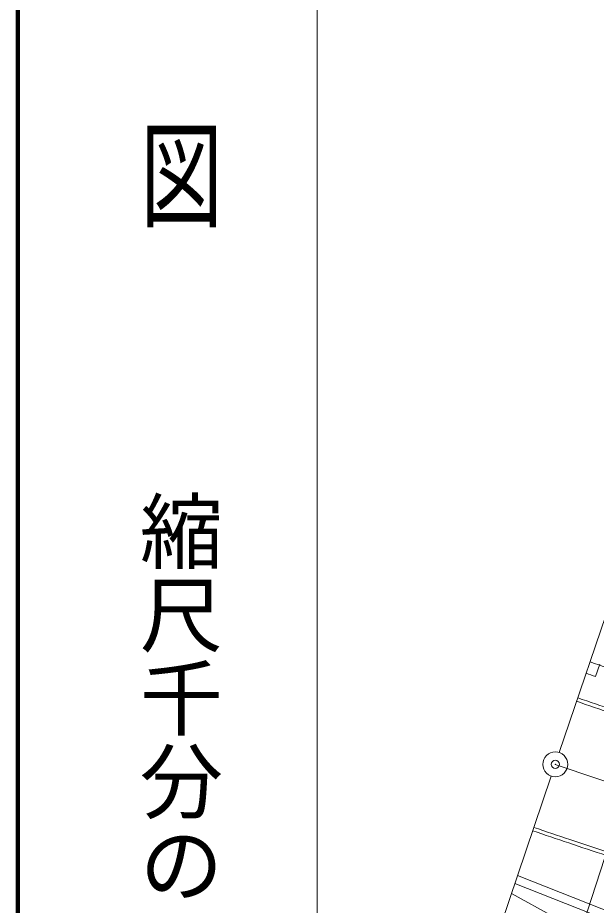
# Model space of a CAD drawing. Units: millimetres, scale not verified. Extents: x 40000 to 680000, y 20000 to 380000.
# Drawn here: x 40000 to 74791, y 266036 to 319360 of the extents above; entities that cross this region are included whole.
import ezdxf
from ezdxf.enums import TextEntityAlignment as Align

# ---------------------------------------------------------------- set-up
doc = ezdxf.new("R2010")
doc.units = ezdxf.units.MM
doc.header["$LTSCALE"] = 1000
doc.header["$PDMODE"] = 32
doc.header["$PDSIZE"] = 500
doc.linetypes.add('CHAIN', pattern=[18.5, 12, -1.5, 3.5, -1.5])
for name, color, linetype, lineweight in [('M-BGD', 7, 'Continuous', 13), ('M-BMK', 2, 'CHAIN', 13), ('M-BMK-SRVR', 3, 'Continuous', 13), ('M-STR-STRC', 7, 'Continuous', 13), ('M-TTL', 2, 'Continuous', 140), ('M-TTL-BAND', 7, 'Continuous', 13)]:
    doc.layers.add(name, color=color, linetype=linetype, lineweight=lineweight)
doc.styles.add('@ＭＳ ゴシック', font='')
doc.styles.get('@ＭＳ ゴシック').set_extended_font_data('@MS Gothic')

msp = doc.modelspace()

# ---------------------------------------------------------------- linework, layer by layer
at = {"layer": 'M-BGD'}
for p, q in [((75009, 280523), (74755, 279779)), ((83196, 262640), (70064, 267817)), ((83012, 262175), (69903, 267343)), ((69698, 266737), (72230, 265346))]:
    msp.add_line(p, q, dxfattribs=at)
for centre, radius, start, end in [((167405, 551311), 286183, 251.03865, 251.48794), ((167405, 551311), 286903, 251.03925, 251.15982), ((167405, 551311), 288469, 251.04055, 251.48794), ((167405, 551311), 288683, 251.04073, 251.48794), ((167405, 551311), 296897, 251.04731, 251.48794), ((167405, 551311), 296683, 251.04715, 251.48794), ((163082, 538402), 283070, 251.48794, 252.00122), ((163082, 538402), 283284, 251.48794, 251.97088)]:
    msp.add_arc(centre, radius, start, end, dxfattribs=at)
at = {"layer": 'M-BMK'}
for p, q in [((72570, 275212), (85168, 312386)), ((72088, 273792), (58000, 232220))]:
    msp.add_line(p, q, dxfattribs=at)
msp.add_lwpolyline([(72329, 274502), (74886, 273635), (77738, 272703), (80599, 271803), (83472, 270939), (85394, 270384)], dxfattribs=at)
at = {"layer": 'M-BMK-SRVR'}
msp.add_circle((72329, 274502), 750, dxfattribs=at)
msp.add_point((72329, 274502), dxfattribs=at)
at = {"layer": 'M-STR-STRC'}
msp.add_line((75313, 268900), (71008, 255736), dxfattribs=at)
at = {"layer": 'M-TTL'}
msp.add_line((40000, 380000), (40000, 20000), dxfattribs=at)
at = {"layer": 'M-TTL-BAND'}
msp.add_line((58000, 370000), (58000, 20000), dxfattribs=at)

# ---------------------------------------------------------------- texts
at = {"layer": 'M-TTL-BAND', "style": '@ＭＳ ゴシック', "width": 1.4}
msp.add_text('平  面  図', height=3666, rotation=270, dxfattribs=at).set_placement((49777, 306475), align=Align.MIDDLE_RIGHT)
at = {"layer": 'M-TTL-BAND', "style": '@ＭＳ ゴシック'}
msp.add_text('縮尺千分の一', height=3666, rotation=270, dxfattribs=at).set_placement((49777, 261030), align=Align.MIDDLE_RIGHT)

doc.saveas('drawing.dxf')
